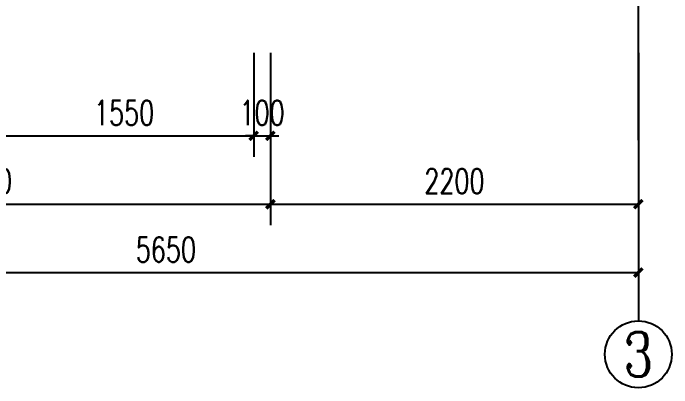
# Model space of a CAD drawing. Extents: x -59142 to 322364, y -122476 to 91021.
# Drawn here: x 181778 to 185716, y -62311 to -60074 of the extents above; entities that cross this region are included whole.
import ezdxf
from ezdxf.enums import TextEntityAlignment as Align

# ---------------------------------------------------------------- set-up
doc = ezdxf.new("R2010")
doc.units = 0
doc.header["$LTSCALE"] = 1000
doc.header["$MEASUREMENT"] = 0
doc.linetypes.add('DOTE', pattern=[2.42, 2, -0.2, 0.02, -0.2])
for name, color, linetype in [('AXIS', 3, 'Continuous'), ('AXIS_TEXT', 7, 'Continuous'), ('DOTE', 1, 'DOTE')]:
    doc.layers.add(name, color=color, linetype=linetype)
doc.styles.add('_TCH_AXIS', font='COMPLEX', dxfattribs={"bigfont": 'GBCBIG'})
doc.styles.add('_TCH_DIM_T3', font='SIMPLEX', dxfattribs={"width": 0.705882, "bigfont": 'GBCBIG'})
doc.dimstyles.new('_TCH_ARCH&&50', dxfattribs={"dimtxt": 148.75, "dimasz": 50, "dimexe": 125, "dimexo": 150, "dimgap": 63.125, "dimtad": 1, "dimdec": 0, "dimzin": 0, "dimdsep": 46, "dimtxsty": '_TCH_DIM_T3', "dimblk": 'ARCHTICK', "dimcen": 0.09, "dimazin": 2, "dimtfac": 1, "dimtdec": 0, "dimtix": 1, "dimtmove": 2, "dimatfit": 3, "dimfxl": 1, "dimtolj": 1, "dimtzin": 0, "dimarcsym": 0})

# ---------------------------------------------------------------- blocks, each defined once
blk = doc.blocks.new('_ArchTick')
at = {"color": 0, "linetype": 'ByBlock', "const_width": 0.4}
blk.add_lwpolyline([(-0.5, -0.5), (0.5, 0.5)], dxfattribs=at)
blk = doc.blocks.new('*D586')
at = {"layer": 'AXIS', "color": 0, "lineweight": -2, "transparency": 16777216}
for p, q in [((181666.2, -60311.3), (181666.2, -60931.2)), ((183216.2, -60311.3), (183216.2, -60931.2)), ((181666.2, -60806.2), (183216.2, -60806.2))]:
    blk.add_line(p, q, dxfattribs=at)
at = {"layer": 'Defpoints', "color": 0, "transparency": 16777216}
for p in [(181666.2, -60161.3), (183216.2, -60161.3), (183216.2, -60806.2)]:
    blk.add_point(p, dxfattribs=at)
at = {"layer": 'AXIS', "color": 0, "lineweight": -2, "transparency": 16777216, "xscale": 50, "yscale": 50, "zscale": 50, "rotation": 180}
blk.add_blockref('_ArchTick', (181666.2, -60806.2), dxfattribs=at)
at = {"layer": 'AXIS', "color": 0, "lineweight": -2, "transparency": 16777216, "xscale": 50, "yscale": 50, "zscale": 50}
blk.add_blockref('_ArchTick', (183216.2, -60806.2), dxfattribs=at)
at = {"layer": 'AXIS', "color": 0, "transparency": 16777216, "insert": (182441.2, -60668.7), "char_height": 148.75, "attachment_point": 5, "style": '_TCH_DIM_T3'}
blk.add_mtext('\\A1;1550', dxfattribs=at)
blk = doc.blocks.new('*D587')
at = {"layer": 'AXIS', "color": 0, "lineweight": -2, "transparency": 16777216}
for p, q in [((183216.2, -60311.3), (183216.2, -60931.2)), ((183316.2, -60311.3), (183316.2, -60931.2)), ((183216.2, -60806.2), (183166.2, -60806.2)), ((183216.2, -60806.2), (183316.2, -60806.2)), ((183316.2, -60806.2), (183366.2, -60806.2))]:
    blk.add_line(p, q, dxfattribs=at)
at = {"layer": 'Defpoints', "color": 0, "transparency": 16777216}
for p in [(183216.2, -60161.3), (183316.2, -60161.3), (183316.2, -60806.2)]:
    blk.add_point(p, dxfattribs=at)
at = {"layer": 'AXIS', "color": 0, "lineweight": -2, "transparency": 16777216, "xscale": 50, "yscale": 50, "zscale": 50}
blk.add_blockref('_ArchTick', (183216.2, -60806.2), dxfattribs=at)
at = {"layer": 'AXIS', "color": 0, "lineweight": -2, "transparency": 16777216, "xscale": 50, "yscale": 50, "zscale": 50, "rotation": 180}
blk.add_blockref('_ArchTick', (183316.2, -60806.2), dxfattribs=at)
at = {"layer": 'AXIS', "color": 0, "transparency": 16777216, "insert": (183266.2, -60668.7), "char_height": 148.75, "attachment_point": 5, "style": '_TCH_DIM_T3'}
blk.add_mtext('\\A1;100', dxfattribs=at)
blk = doc.blocks.new('*D590')
at = {"layer": 'AXIS', "color": 0, "lineweight": -2, "transparency": 16777216}
for p, q in [((179866.2, -60311.3), (179866.2, -61339.7)), ((183316.2, -60311.3), (183316.2, -61339.7)), ((179866.2, -61214.7), (183316.2, -61214.7))]:
    blk.add_line(p, q, dxfattribs=at)
at = {"layer": 'Defpoints', "color": 0, "transparency": 16777216}
for p in [(179866.2, -60161.3), (183316.2, -60161.3), (183316.2, -61214.7)]:
    blk.add_point(p, dxfattribs=at)
at = {"layer": 'AXIS', "color": 0, "lineweight": -2, "transparency": 16777216, "xscale": 50, "yscale": 50, "zscale": 50, "rotation": 180}
blk.add_blockref('_ArchTick', (179866.2, -61214.7), dxfattribs=at)
at = {"layer": 'AXIS', "color": 0, "lineweight": -2, "transparency": 16777216, "xscale": 50, "yscale": 50, "zscale": 50}
blk.add_blockref('_ArchTick', (183316.2, -61214.7), dxfattribs=at)
at = {"layer": 'AXIS', "color": 0, "transparency": 16777216, "insert": (181591.2, -61077.2), "char_height": 148.75, "attachment_point": 5, "style": '_TCH_DIM_T3'}
blk.add_mtext('\\A1;3450', dxfattribs=at)
blk = doc.blocks.new('*D591')
at = {"layer": 'AXIS', "color": 0, "lineweight": -2, "transparency": 16777216}
for p, q in [((183316.2, -60311.3), (183316.2, -61339.7)), ((185516.2, -60311.3), (185516.2, -61339.7)), ((183316.2, -61214.7), (185516.2, -61214.7))]:
    blk.add_line(p, q, dxfattribs=at)
at = {"layer": 'Defpoints', "color": 0, "transparency": 16777216}
for p in [(183316.2, -60161.3), (185516.2, -60161.3), (185516.2, -61214.7)]:
    blk.add_point(p, dxfattribs=at)
at = {"layer": 'AXIS', "color": 0, "lineweight": -2, "transparency": 16777216, "xscale": 50, "yscale": 50, "zscale": 50, "rotation": 180}
blk.add_blockref('_ArchTick', (183316.2, -61214.7), dxfattribs=at)
at = {"layer": 'AXIS', "color": 0, "lineweight": -2, "transparency": 16777216, "xscale": 50, "yscale": 50, "zscale": 50}
blk.add_blockref('_ArchTick', (185516.2, -61214.7), dxfattribs=at)
at = {"layer": 'AXIS', "color": 0, "transparency": 16777216, "insert": (184416.2, -61077.2), "char_height": 148.75, "attachment_point": 5, "style": '_TCH_DIM_T3'}
blk.add_mtext('\\A1;2200', dxfattribs=at)
blk = doc.blocks.new('*D593')
at = {"layer": 'AXIS', "color": 0, "lineweight": -2, "transparency": 16777216}
for p, q in [((179866.2, -60819.7), (179866.2, -61748.1)), ((185516.2, -60819.7), (185516.2, -61748.1)), ((179866.2, -61623.1), (185516.2, -61623.1))]:
    blk.add_line(p, q, dxfattribs=at)
at = {"layer": 'Defpoints', "color": 0, "transparency": 16777216}
for p in [(179866.2, -60669.7), (185516.2, -60669.7), (185516.2, -61623.1)]:
    blk.add_point(p, dxfattribs=at)
at = {"layer": 'AXIS', "color": 0, "lineweight": -2, "transparency": 16777216, "xscale": 50, "yscale": 50, "zscale": 50, "rotation": 180}
blk.add_blockref('_ArchTick', (179866.2, -61623.1), dxfattribs=at)
at = {"layer": 'AXIS', "color": 0, "lineweight": -2, "transparency": 16777216, "xscale": 50, "yscale": 50, "zscale": 50}
blk.add_blockref('_ArchTick', (185516.2, -61623.1), dxfattribs=at)
at = {"layer": 'AXIS', "color": 0, "transparency": 16777216, "insert": (182691.2, -61485.6), "char_height": 148.75, "attachment_point": 5, "style": '_TCH_DIM_T3'}
blk.add_mtext('\\A1;5650', dxfattribs=at)

msp = doc.modelspace()

# ---------------------------------------------------------------- linework, layer by layer
at = {"layer": 'AXIS'}
msp.add_line((185516.2, -60969.7), (185516.2, -61911.2), dxfattribs=at)
msp.add_circle((185516.2, -62111.2), 200, dxfattribs=at)
at = {"layer": 'DOTE'}
msp.add_lwpolyline([(185516.2, -60832), (185516.2, -52105)], dxfattribs=at)

# ---------------------------------------------------------------- texts
at = {"layer": 'AXIS_TEXT', "style": '_TCH_AXIS'}
msp.add_text('3', height=266.3, dxfattribs=at).set_placement((185427.5, -62244.3), (185605, -62244.3), align=Align.FIT)

# ---------------------------------------------------------------- dimensions: what is measured, and where the dimension line sits
at = {"layer": 'AXIS'}
for p1, p2, distance, picture, middle in [((179866.2, -60161.3), (183316.2, -60161.3), -1053.4, '*D590', (181591.2, -61077.2)), ((181666.2, -60161.3), (183216.2, -60161.3), -644.9, '*D586', (182441.2, -60668.7)), ((183216.2, -60161.3), (183316.2, -60161.3), -644.9, '*D587', (183266.2, -60668.7)), ((183316.2, -60161.3), (185516.2, -60161.3), -1053.4, '*D591', (184416.2, -61077.2)), ((179866.2, -60669.7), (185516.2, -60669.7), -953.4, '*D593', (182691.2, -61485.6))]:
    dim = msp.add_aligned_dim(p1=p1, p2=p2, distance=distance, dimstyle='_TCH_ARCH&&50', dxfattribs=at)
    dim.commit()
    dim.dimension.update_dxf_attribs({"geometry": picture, "text_midpoint": middle})

doc.saveas('drawing.dxf')
